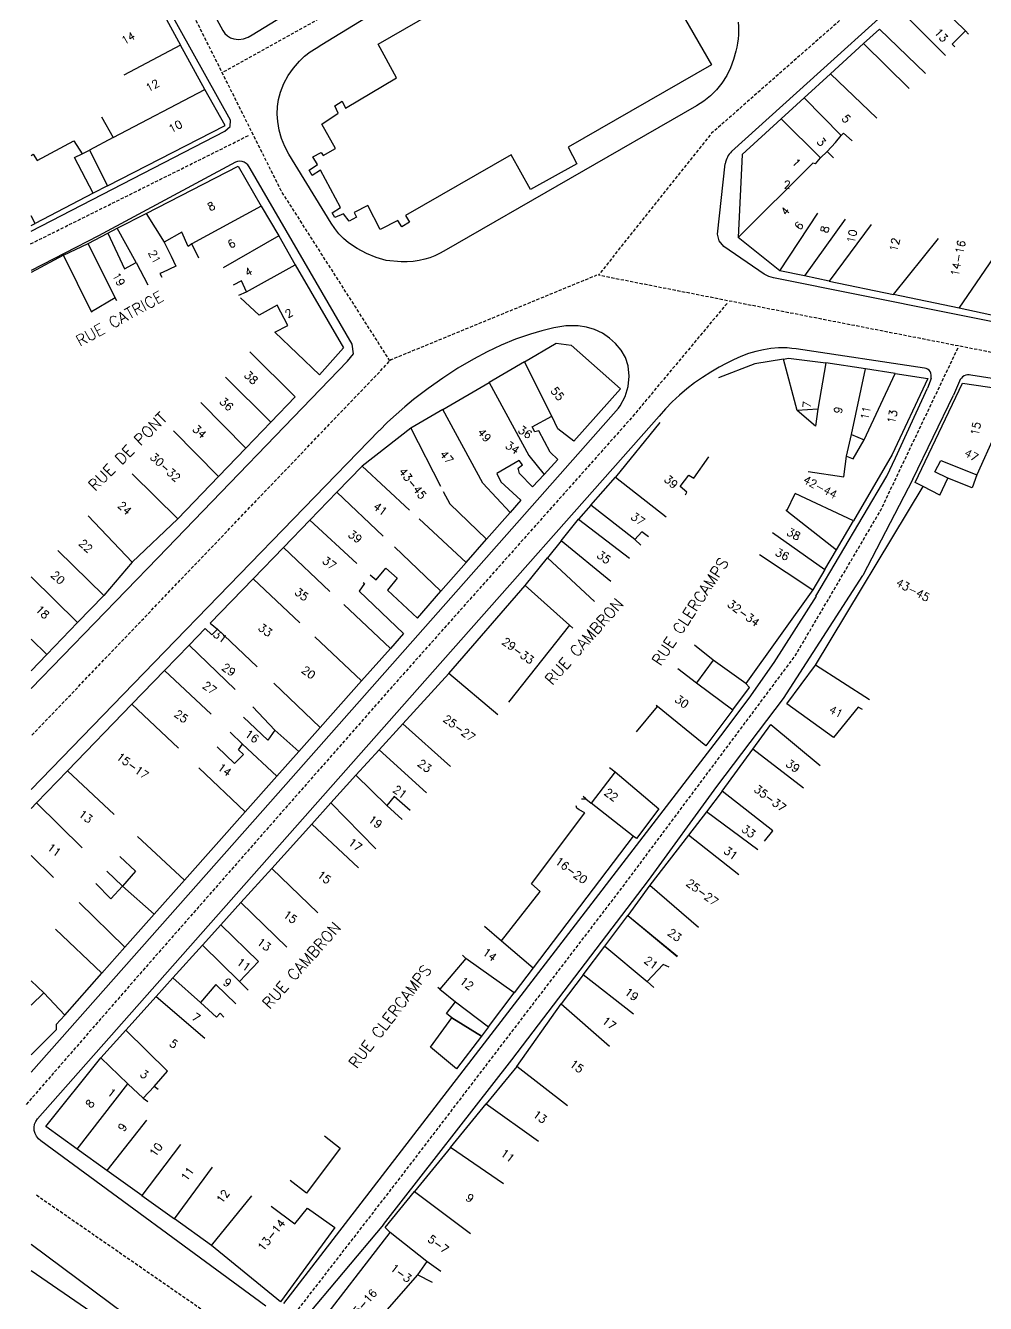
# Model space of a CAD drawing. Header units: millimetres. Extents: x 80999 to 82003, y 144000 to 145000.
# Drawn here: x 80999.1 to 81149, y 144418.9 to 144618.6 of the extents above; entities that cross this region are included whole.
import ezdxf
from ezdxf.enums import TextEntityAlignment as Align

# ---------------------------------------------------------------- set-up
doc = ezdxf.new("R2010")
doc.units = ezdxf.units.MM
doc.linetypes.add('DASHED', pattern=[0.75, 0.5, -0.25])
for name, color, linetype in [('W0001', 6, 'DASHED'), ('W0008', 7, 'CONTINUOUS'), ('W0100', 7, 'CONTINUOUS'), ('W0515', 5, 'CONTINUOUS'), ('W0989', 7, 'CONTINUOUS'), ('W0991', 7, 'CONTINUOUS')]:
    doc.layers.add(name, color=color, linetype=linetype)
doc.styles.get("Standard").update_dxf_attribs({"font": 'romans.shx', "width": 0.85})

msp = doc.modelspace()

# ---------------------------------------------------------------- linework, layer by layer
at = {"layer": 'W0001', "flags": 128}
for points in [[(81451.16, 144928.03), (81426.07, 144907.84), (81413.52, 144898.46), (81365.25, 144851.07), (81265.08, 144752.55), (81239.49, 144724.34), (81135.09, 144627.15), (81106.26, 144601.78), (81088.6, 144579.64), (81115.61, 144574.32), (81191.55, 144559.45), (81245.19, 144538.85), (81278.13, 144529.09), (81310.24, 144522.28), (81324.49, 144520.78), (81375.63, 144513.39), (81411.78, 144511.02), (81470.27, 144506.99), (81503.88, 144506.79), (81532.38, 144505.71), (81560.46, 144492.75), (81590.46, 144462.55), (81609.78, 144442.16), (81640.06, 144410.97), (81610.52, 144396.93), (81565.2, 144377.78), (81498.19, 144351.45), (81476.96, 144342.48), (81413.19, 144316.27), (81411.63, 144315.61)], [(81030.11, 144611.41), (81096.91, 144648.63), (81098.16, 144654.57), (81020.51, 144747.31), (81001.78, 144773.48)], [(81056.03, 144566.22), (81039.04, 144592.8), (81002.69, 144665.61)], [(80999.91, 144584.5), (81034.14, 144601.53)], [(81000.12, 144507.74), (81056.24, 144566.43), (81088.36, 144579.64)], [(81108.67, 144575.19), (81093.76, 144557.33), (81055.91, 144514.8), (81017.44, 144470.98), (80999.12, 144449.93)], [(81142.91, 144322.63), (81141.32, 144323.91), (81040.12, 144408.22), (81035.14, 144412.09), (81037.26, 144410.43), (81036.63, 144411.46), (81057.7, 144438.67), (81092.34, 144483.98), (81119.31, 144520.12), (81132.68, 144542.88), (81144.81, 144568.38)], [(81035.14, 144412.09), (81000.74, 144435.9)]]:
    msp.add_lwpolyline(points, dxfattribs=at)
at = {"layer": 'W0008'}
for p, q in [((81049.41, 144566.16), (81050.35, 144567.33)), ((81140.56, 144563.45), (81139.98, 144561.95)), ((81137.71, 144547.75), (81144.03, 144560.85)), ((81091.73, 144558.83), (81092, 144559.21)), ((81137.71, 144547.75), (81129.86, 144532.67)), ((81117.52, 144513.47), (81129.86, 144532.67)), ((81055.02, 144431.3), (81075.05, 144456.99)), ((81055.02, 144431.3), (81042.44, 144416.31))]:
    msp.add_line(p, q, dxfattribs=at)
for points in [[(81018.49, 144640.24), (81024.39, 144628.01), (81029.93, 144617.85), (81030.24, 144617.39), (81030.64, 144617), (81031.11, 144616.7), (81031.64, 144616.51), (81032.4, 144616.44), (81033.16, 144616.54), (81033.87, 144616.79), (81034.52, 144617.14), (81088.63, 144650.33), (81089.3, 144650.8), (81089.9, 144651.37), (81090.38, 144652.06), (81090.68, 144652.86), (81090.78, 144653.72), (81090.67, 144654.58), (81090.37, 144655.39), (81089.9, 144656.12), (81027.78, 144733.82)], [(81055.43, 144581.9), (81053.86, 144582.36), (81052.35, 144582.98), (81050.92, 144583.75), (81049.56, 144584.66), (81048.77, 144585.33), (81048.06, 144586.07), (81047.42, 144586.88), (81046.85, 144587.73), (81040.23, 144598.49), (81039.59, 144599.7), (81039.09, 144600.97), (81038.73, 144602.29), (81038.5, 144603.63), (81038.42, 144604.78), (81038.45, 144605.94), (81038.62, 144607.08), (81038.91, 144608.2), (81039.45, 144609.53), (81040.15, 144610.79), (81040.98, 144611.97), (81041.9, 144613.06), (81042.69, 144613.82), (81043.57, 144614.49), (81044.48, 144615.09), (81045.4, 144615.66), (81081.89, 144637.98)], [(81000, 144586.46), (81004.71, 144588.91), (81030.26, 144602.12), (81031.05, 144602.85), (81031.12, 144603.82), (81013.1, 144636.23), (81012.24, 144635.93)], [(81147.32, 144633.27), (81109.39, 144598.92), (81109.2, 144598.73), (81109.03, 144598.52), (81108.87, 144598.3), (81108.74, 144598.07), (81108.62, 144597.82), (81108.52, 144597.56), (81108.45, 144597.29), (81108.4, 144597.02)], [(81110.4, 144619.13), (81110.44, 144618.48), (81110.45, 144617.83), (81110.44, 144617.18), (81110.39, 144616.52), (81110.32, 144615.88), (81110.21, 144615.23), (81110.07, 144614.6), (81109.71, 144613.28), (81109.23, 144612.01), (81108.62, 144610.78), (81107.88, 144609.63), (81107.04, 144608.58), (81106.09, 144607.63), (81105.05, 144606.78), (81103.92, 144606.05), (81064.47, 144583.36), (81063.76, 144582.97), (81063.03, 144582.62), (81062.27, 144582.33), (81061.5, 144582.09), (81060.57, 144581.89), (81059.64, 144581.75), (81058.7, 144581.69), (81057.76, 144581.69), (81055.43, 144581.9)], [(81050.35, 144567.33), (81050.15, 144568.83), (81034.22, 144596.27), (81034.04, 144596.56), (81033.83, 144596.83), (81033.57, 144597.07), (81033.26, 144597.25), (81032.94, 144597.35), (81032.59, 144597.4), (81032.24, 144597.37), (81031.9, 144597.24), (81010.5, 144585.78), (81000, 144580.35)], [(81201.79, 144560.66), (81201.67, 144560.41), (81201.51, 144560.19), (81201.31, 144559.99), (81201.08, 144559.84), (81200.85, 144559.72), (81200.59, 144559.63), (81200.31, 144559.6), (81200.04, 144559.65), (81195.42, 144561.25), (81194.44, 144561.54), (81169.96, 144567.87), (81156.65, 144571.04), (81115.92, 144579.18), (81115.18, 144579.4), (81114.45, 144579.75), (81108.19, 144584.09), (81107.46, 144584.95), (81107.16, 144586.01), (81108.4, 144597.02)], [(81092, 144559.21), (81092.77, 144560.65), (81093.24, 144562.2), (81093.4, 144563.82), (81093.24, 144565.44), (81092.82, 144566.73), (81092.14, 144567.89), (81091.28, 144568.91), (81090.3, 144569.79), (81089.2, 144570.54), (81088, 144571.1), (81086.74, 144571.48), (81085.43, 144571.69), (81083.5, 144571.7), (81081.6, 144571.4), (81079.76, 144570.91), (81077.96, 144570.37), (81075.66, 144569.59), (81073.42, 144568.66), (81071.23, 144567.62), (81069.09, 144566.49), (81066.65, 144565.06), (81064.28, 144563.51), (81061.98, 144561.88), (81059.73, 144560.17), (81058.33, 144559.04), (81056.98, 144557.86), (81055.66, 144556.63), (81054.39, 144555.36)], [(81140.56, 144563.45), (81140.58, 144563.72), (81140.58, 144564), (81140.53, 144564.28), (81140.41, 144564.54), (81140.23, 144564.76), (81140.01, 144564.92), (81139.76, 144565.04), (81139.5, 144565.1), (81119.45, 144568.08), (81118.77, 144568.17), (81118.09, 144568.24), (81117.4, 144568.27), (81116.72, 144568.25), (81115.53, 144568.13), (81114.35, 144567.94), (81113.19, 144567.68), (81112.04, 144567.35), (81110.85, 144566.91), (81109.69, 144566.39), (81108.56, 144565.82), (81107.45, 144565.21), (81106.13, 144564.45), (81104.84, 144563.64), (81103.59, 144562.77), (81102.38, 144561.84), (81101.23, 144560.85), (81100.12, 144559.81), (81099.07, 144558.71), (81098.07, 144557.57)], [(81000, 144515.02), (81019.79, 144535.47), (81049.41, 144566.16)], [(81166.73, 144560.85), (81146.75, 144564.01), (81146.48, 144564.04), (81146.22, 144564.02), (81145.95, 144563.97), (81145.71, 144563.87), (81145.47, 144563.71), (81145.27, 144563.52), (81145.11, 144563.3), (81144.98, 144563.05), (81144.03, 144560.85)], [(81122.53, 144529.43), (81133.61, 144548.2), (81134.99, 144551.07), (81139.98, 144561.95)], [(81091.73, 144558.83), (81037.36, 144497.34), (81000, 144455.08)], [(81036.62, 144418.53), (81001.5, 144444.38), (81001.14, 144444.69), (81000.83, 144445.07), (81000.6, 144445.5), (81000.48, 144445.97), (81000.45, 144446.46), (81000.53, 144446.94), (81000.71, 144447.39), (81000.99, 144447.8), (81061.46, 144516.24), (81098.1, 144557.57)], [(81054.35, 144555.35), (81019.2, 144519.08), (81000, 144499.26)], [(81122.57, 144529.45), (81115.96, 144519.11), (81112.1, 144513.5), (81107.67, 144507.61), (81071.26, 144460.27), (81039.39, 144418.92)], [(81075.05, 144456.99), (81096.4, 144485.01), (81107.08, 144499.72), (81117.52, 144513.47)], [(81000, 144428.23), (81026.71, 144408.33), (81063.35, 144381.08), (81092.57, 144359.27), (81102.24, 144351.85), (81106.24, 144348.75), (81110.23, 144345.62), (81114.2, 144342.47), (81118.15, 144339.3), (81121.11, 144336.92), (81124.06, 144334.52), (81127, 144332.11), (81129.92, 144329.67), (81134, 144326.23), (81138.06, 144322.78), (81140.87, 144320.34)]]:
    msp.add_lwpolyline(points, dxfattribs=at)
at = {"layer": 'W0100'}
for p, q in [((81018.69, 144624.06), (81023.34, 144615.53)), ((81139.28, 144624.3), (81145.91, 144617.76)), ((81135.69, 144621.01), (81142.78, 144613.95)), ((81132.47, 144618.07), (81130, 144615.82)), ((81139.69, 144611.13), (81132.47, 144618.07)), ((81143.84, 144615.69), (81145.91, 144617.76)), ((81145.91, 144617.76), (81146.4, 144617.26)), ((81023.34, 144615.53), (81014.48, 144610.87)), ((81027.1, 144608.63), (81023.34, 144615.53)), ((81130, 144615.82), (81124.81, 144611.07)), ((81130, 144615.82), (81137.14, 144608.79)), ((81144.25, 144615.3), (81143.84, 144615.69)), ((81120.71, 144607.32), (81124.81, 144611.07)), ((81132.05, 144604.14), (81124.81, 144611.07)), ((81012.79, 144601.1), (81027.1, 144608.63)), ((81120.71, 144607.32), (81117.11, 144604.02)), ((81126.5, 144601.42), (81120.71, 144607.32)), ((81011, 144604.35), (81012.79, 144601.1)), ((81117.11, 144604.02), (81123.28, 144597.96)), ((81012.79, 144601.1), (81009.09, 144599.14)), ((81125.64, 144600.32), (81126.5, 144601.42)), ((81006.67, 144600.61), (81007.98, 144598.55)), ((81007.98, 144598.55), (81009.09, 144599.14)), ((81009.09, 144599.14), (81011.91, 144593.58)), ((81123.28, 144597.96), (81124.34, 144598.93)), ((81124.34, 144598.93), (81125.64, 144600.32)), ((81124.34, 144598.93), (81125.3, 144597.96)), ((81006.78, 144598.01), (81007.98, 144598.55)), ((81009.69, 144592.42), (81006.78, 144598.01)), ((81110.4, 144585.51), (81122.05, 144597.1)), ((81122.48, 144596.98), (81122.05, 144597.1)), ((81122.48, 144596.98), (81123.28, 144597.96)), ((81017.97, 144589.27), (81032.31, 144596.63)), ((81032.31, 144596.63), (81035.94, 144590.39)), ((81011.91, 144593.58), (81009.69, 144592.42)), ((81009.69, 144592.42), (81000.6, 144587.69)), ((81000.6, 144587.69), (81000, 144588.87)), ((81013.45, 144586.93), (81017.97, 144589.27)), ((81017.97, 144589.27), (81020.79, 144584.78)), ((81035.94, 144590.39), (81025.07, 144584.49)), ((81035.94, 144590.39), (81038.65, 144585.73)), ((81000, 144587.38), (81000.6, 144587.69)), ((81011.98, 144586.16), (81013.45, 144586.93)), ((81016.41, 144581.59), (81013.45, 144586.93)), ((81127.12, 144588.38), (81120.76, 144579.5)), ((81131.21, 144587.53), (81124.61, 144578.69)), ((81008.88, 144584.56), (81011.98, 144586.16)), ((81011.98, 144586.16), (81014.57, 144580.62)), ((81020.79, 144584.78), (81021.86, 144582.56)), ((81038.65, 144585.73), (81029.97, 144580.76)), ((81038.65, 144585.73), (81041.25, 144581.24)), ((81116.94, 144580.3), (81110.4, 144585.51)), ((81134.65, 144576.58), (81141.68, 144585.33)), ((81005.03, 144582.75), (81008.88, 144584.56)), ((81009.4, 144573.86), (81005.03, 144582.75)), ((81013.1, 144576.09), (81008.88, 144584.56)), ((81025.07, 144584.49), (81024.49, 144584.1)), ((81026.18, 144582.24), (81025.07, 144584.49)), ((81014.57, 144580.62), (81016.41, 144581.59)), ((81016.41, 144581.59), (81018.19, 144578.12)), ((81021.86, 144582.56), (81022.59, 144581.04)), ((81033.63, 144577), (81041.25, 144581.24)), ((81120.76, 144579.5), (81116.94, 144580.3)), ((81124.61, 144578.69), (81120.76, 144579.5)), ((81032.45, 144576.47), (81033.63, 144577)), ((81124.61, 144578.69), (81134.65, 144576.58)), ((81013.1, 144576.09), (81009.4, 144573.86)), ((81035.58, 144573.35), (81032.68, 144576.09)), ((81144.91, 144574.43), (81134.65, 144576.58)), ((81150.94, 144573.16), (81144.91, 144574.43)), ((81045, 144564.03), (81038.07, 144570.68)), ((81034.14, 144567.64), (81041.22, 144560.58)), ((81077.05, 144566.08), (81071.51, 144562.84)), ((81081.29, 144557.58), (81077.05, 144566.08)), ((81119.62, 144558.44), (81117.52, 144566.51)), ((81124.13, 144565.93), (81122.87, 144558.68)), ((81130.29, 144564.97), (81124.13, 144565.93)), ((81128.13, 144554.71), (81130.29, 144564.97)), ((81134.93, 144564.25), (81130.29, 144564.97)), ((81030.34, 144563.69), (81037.43, 144556.63)), ((81064.3, 144558.63), (81071.51, 144562.84)), ((81130.08, 144553.9), (81134.93, 144564.25)), ((81134.93, 144564.25), (81140.05, 144563.45)), ((81092.05, 144561.83), (81084.77, 144553.66)), ((81138.06, 144547.2), (81145.44, 144562.71)), ((81153.44, 144561.1), (81147.71, 144548.39)), ((81026.49, 144559.69), (81033.51, 144552.56)), ((81041.22, 144560.58), (81037.43, 144556.63)), ((81064.3, 144558.63), (81059.3, 144555.7)), ((81122.87, 144558.68), (81119.62, 144558.44)), ((81122.51, 144556), (81119.62, 144558.44)), ((81122.87, 144558.68), (81122.51, 144556)), ((81029.26, 144548.15), (81022.23, 144555.27)), ((81037.43, 144556.63), (81033.51, 144552.56)), ((81059.3, 144555.7), (81051.67, 144549.79)), ((81098.18, 144556.6), (81091.28, 144548.05)), ((81127.33, 144551.34), (81128.13, 144554.71)), ((81128.13, 144554.71), (81130.08, 144553.9)), ((81033.51, 144552.56), (81029.26, 144548.15)), ((81080.11, 144548.48), (81082.27, 144550.79)), ((81047.72, 144545.7), (81051.67, 144549.79)), ((81051.67, 144549.79), (81059.1, 144542.89)), ((81015.77, 144548.58), (81022.91, 144541.56)), ((81080.11, 144548.48), (81078.29, 144546.55)), ((81087.41, 144543.65), (81091.28, 144548.05)), ((81091.28, 144548.05), (81099.15, 144541.86)), ((81139.3, 144546.58), (81138.06, 144547.2)), ((81141.89, 144545.22), (81143.14, 144547.9)), ((81047.72, 144545.7), (81043.49, 144541.32)), ((81054.97, 144538.81), (81047.72, 144545.7)), ((81118.03, 144542.79), (81119.32, 144545.49)), ((81128.42, 144541.21), (81119.32, 144545.49)), ((81122.51, 144518.66), (81139.3, 144546.58)), ((81141.89, 144545.22), (81139.3, 144546.58)), ((81076.46, 144544.46), (81074.78, 144542.55)), ((81087.41, 144543.65), (81085.5, 144541.47)), ((81094.26, 144538.3), (81087.41, 144543.65)), ((81117.84, 144542.94), (81118.03, 144542.79)), ((81118.03, 144542.79), (81125.78, 144536.72)), ((81015.79, 144534.75), (81008.92, 144542.03)), ((81022.91, 144541.56), (81015.79, 144534.75)), ((81039.38, 144537.06), (81043.49, 144541.32)), ((81043.49, 144541.32), (81050.87, 144534.56)), ((81060.58, 144541.52), (81067.92, 144534.72)), ((81071.12, 144538.37), (81074.78, 144542.55)), ((81085.5, 144541.47), (81093.46, 144535.38)), ((81125.78, 144536.72), (81128.42, 144541.21)), ((81115.77, 144539.42), (81123.96, 144533.63)), ((81039.38, 144537.06), (81034.66, 144532.17)), ((81046.66, 144530.2), (81039.38, 144537.06)), ((81063.99, 144530.24), (81056.74, 144537.14)), ((81067.92, 144534.72), (81071.12, 144538.37)), ((81082.79, 144538.12), (81080.65, 144535.47)), ((81095.23, 144537.4), (81094.26, 144538.3)), ((81004.17, 144536.57), (81011.32, 144529.55)), ((81077.15, 144531.14), (81080.65, 144535.47)), ((81080.65, 144535.47), (81087.97, 144528.62)), ((81113.73, 144535.96), (81122.1, 144530.45)), ((81123.96, 144533.63), (81125.78, 144536.72)), ((81015.79, 144534.75), (81011.32, 144529.55)), ((81052.93, 144532.79), (81053.85, 144532.03)), ((81053.85, 144532.03), (81055.41, 144533.85)), ((81055.41, 144533.85), (81057.17, 144532.27)), ((81067.92, 144534.72), (81063.99, 144530.24)), ((81123.96, 144533.63), (81122.1, 144530.45)), ((81000, 144532.47), (81007.25, 144525.33)), ((81034.66, 144532.17), (81027.96, 144525.23)), ((81041.94, 144525.31), (81034.66, 144532.17)), ((81057.17, 144532.27), (81055.65, 144530.41)), ((81065.22, 144517.36), (81077.15, 144531.14)), ((81077.15, 144531.14), (81084.07, 144524.9)), ((81011.32, 144529.55), (81007.25, 144525.33)), ((81055.65, 144530.41), (81060.31, 144526.04)), ((81060.31, 144526.04), (81063.99, 144530.24)), ((81122.1, 144530.45), (81111.61, 144515.79)), ((81056.11, 144521.3), (81048.83, 144528.16)), ((81007.25, 144525.33), (81002.46, 144520.36)), ((81027.96, 144525.23), (81029.12, 144524.32)), ((81084.07, 144524.9), (81074.56, 144512.87)), ((81027.18, 144524.42), (81024.65, 144521.8)), ((81035.27, 144518.41), (81029.12, 144524.32)), ((81044.31, 144523.08), (81051.6, 144516.22)), ((81058.16, 144523.61), (81056.11, 144521.3)), ((81002.46, 144520.36), (81000, 144522.76)), ((81024.65, 144521.8), (81020.83, 144517.86)), ((81031.87, 144514.89), (81024.65, 144521.8)), ((81051.6, 144516.22), (81056.11, 144521.3)), ((81106.49, 144519.47), (81103.59, 144521.78)), ((81000, 144517.81), (81002.46, 144520.36)), ((81106.49, 144519.47), (81103.91, 144515.92)), ((81111.61, 144515.79), (81106.49, 144519.47)), ((81015.74, 144512.58), (81020.83, 144517.86)), ((81020.83, 144517.86), (81028.12, 144511.01)), ((81058.06, 144509.52), (81065.22, 144517.36)), ((81072.89, 144510.94), (81065.22, 144517.36)), ((81101.01, 144518.16), (81103.91, 144515.92)), ((81118, 144512.61), (81122.51, 144518.66)), ((81130.93, 144513.26), (81122.51, 144518.66)), ((81037.91, 144515.87), (81045.13, 144508.94)), ((81045.13, 144508.94), (81051.6, 144516.22)), ((81103.91, 144515.92), (81109.58, 144511.7)), ((81005.66, 144502.14), (81015.74, 144512.58)), ((81015.74, 144512.58), (81022.99, 144505.69)), ((81034.61, 144512.16), (81038.04, 144508.5)), ((81094.51, 144508.24), (81097.81, 144512.21)), ((81097.81, 144512.21), (81097.61, 144512.38)), ((81105.36, 144506.05), (81097.81, 144512.21)), ((81109.58, 144511.7), (81105.36, 144506.05)), ((81125.29, 144507.36), (81118, 144512.61)), ((81129.18, 144512.12), (81125.29, 144507.36)), ((81129.84, 144511.77), (81129.18, 144512.12)), ((81041.81, 144505.21), (81045.13, 144508.94)), ((81058.06, 144509.52), (81054.33, 144505.44)), ((81065.48, 144502.82), (81058.06, 144509.52)), ((81112.7, 144505.56), (81115.5, 144509.42)), ((81115.5, 144509.42), (81123.2, 144502.99)), ((81031.09, 144508.2), (81033.02, 144506.35)), ((81038.04, 144508.5), (81041.81, 144505.21)), ((81033.02, 144506.35), (81038.38, 144501.35)), ((81038.38, 144501.35), (81041.81, 144505.21)), ((81050.7, 144501.47), (81054.33, 144505.44)), ((81054.33, 144505.44), (81061.72, 144498.71)), ((81107.91, 144498.97), (81112.7, 144505.56)), ((81005.66, 144502.14), (81000.83, 144497.15)), ((81012.97, 144495.32), (81005.66, 144502.14)), ((81033.42, 144495.75), (81026.17, 144502.65)), ((81038.38, 144501.35), (81033.42, 144495.75)), ((81046.8, 144497.14), (81050.7, 144501.47)), ((81055.52, 144496.76), (81050.7, 144501.47)), ((81091.21, 144502), (81087.47, 144497.13)), ((81090.34, 144502.67), (81091.21, 144502)), ((81091.21, 144502), (81098, 144496.22)), ((81107.91, 144498.97), (81105.46, 144495.75)), ((81115.81, 144492.8), (81107.91, 144498.97)), ((81000.83, 144497.15), (81000, 144496.28)), ((81000.83, 144497.15), (81007.98, 144490.15)), ((81046.8, 144497.14), (81043.82, 144493.84)), ((81053.83, 144490), (81046.8, 144497.14)), ((81086.61, 144497.81), (81086.19, 144498.15)), ((81086.61, 144497.81), (81087.47, 144497.13)), ((81094.03, 144491.94), (81087.47, 144497.13)), ((81033.42, 144495.75), (81023.93, 144485.08)), ((81098, 144496.22), (81094.51, 144491.57)), ((81105.46, 144495.75), (81102.68, 144492.1)), ((81113.5, 144489.81), (81105.46, 144495.75)), ((81037.56, 144486.9), (81043.82, 144493.84)), ((81043.82, 144493.84), (81051.13, 144487.02)), ((81023.93, 144485.08), (81016.62, 144491.9)), ((81094.03, 144491.94), (81078.42, 144471.39)), ((81094.51, 144491.57), (81094.03, 144491.94)), ((81102.68, 144492.1), (81096.63, 144484.3)), ((81110.54, 144485.92), (81102.68, 144492.1)), ((81114.54, 144491.16), (81115.81, 144492.8)), ((81000, 144488.93), (81003.49, 144485.5)), ((81037.56, 144486.9), (81032.75, 144481.57)), ((81044.78, 144479.97), (81037.56, 144486.9)), ((81019.21, 144479.76), (81023.93, 144485.08)), ((81019.21, 144479.76), (81014.26, 144484.15)), ((81096.63, 144484.3), (81093.2, 144479.58)), ((81096.63, 144484.3), (81104.22, 144477.73)), ((81007.47, 144481.61), (81014.62, 144474.6)), ((81032.75, 144481.57), (81029.63, 144478.11)), ((81014.62, 144474.6), (81019.21, 144479.76)), ((81089.58, 144474.79), (81093.2, 144479.58)), ((81011.05, 144470.57), (81003.77, 144477.44)), ((81029.63, 144478.11), (81026.77, 144474.94)), ((81070.82, 144477.91), (81073.45, 144475.6)), ((81022.14, 144469.81), (81026.77, 144474.94)), ((81026.77, 144474.94), (81032.54, 144469.24)), ((81073.45, 144475.6), (81078.42, 144471.39)), ((81014.62, 144474.6), (81011.05, 144470.57)), ((81067.88, 144472.83), (81067.37, 144473.37)), ((81086.19, 144470.29), (81089.58, 144474.79)), ((81089.58, 144474.79), (81096.22, 144469.25)), ((81067.88, 144472.83), (81063.82, 144468.07)), ((81075.44, 144467.46), (81067.88, 144472.83)), ((81078.42, 144471.39), (81075.44, 144467.46)), ((81000, 144469.33), (81001.98, 144467.47)), ((81005.24, 144464.01), (81011.05, 144470.57)), ((81022.14, 144469.81), (81019.51, 144466.9)), ((81026.45, 144465.97), (81022.14, 144469.81)), ((81032.54, 144469.24), (81033.89, 144467.91)), ((81086.19, 144470.29), (81082.77, 144465.76)), ((81094.09, 144464.16), (81086.19, 144470.29)), ((81000, 144465.55), (81001.98, 144467.47)), ((81001.98, 144467.47), (81005.24, 144464.01)), ((81014.76, 144461.65), (81019.51, 144466.9)), ((81019.51, 144466.9), (81027.11, 144460.4)), ((81028.85, 144468.77), (81026.45, 144465.97)), ((81031.97, 144465.78), (81028.85, 144468.77)), ((81063.82, 144468.07), (81066.26, 144466.08)), ((81071.44, 144462.19), (81075.44, 144467.46)), ((81028.94, 144463.7), (81026.45, 144465.97)), ((81066.26, 144466.08), (81071.44, 144462.19)), ((81075.84, 144455.96), (81082.77, 144465.76)), ((81082.77, 144465.76), (81090.34, 144459.15)), ((81005.24, 144464.01), (81003.9, 144462.52)), ((81029.49, 144464.29), (81028.94, 144463.7)), ((81030.09, 144463.7), (81029.49, 144464.29)), ((81065.68, 144463.56), (81070.33, 144460.72)), ((81003.9, 144461.7), (81000, 144457.8)), ((81003.9, 144462.52), (81003.9, 144461.7)), ((81014.76, 144461.65), (81010.87, 144457.35)), ((81070.33, 144460.72), (81066.44, 144455.6)), ((81010.87, 144457.35), (81015.1, 144453.26)), ((81075.84, 144455.96), (81071.05, 144450.13)), ((81083.76, 144449.85), (81075.84, 144455.96)), ((81007.18, 144443.06), (81015.1, 144453.26)), ((81015.1, 144453.26), (81017.5, 144451.03)), ((81017.5, 144451.03), (81019.21, 144452.82)), ((81065.47, 144443.3), (81071.05, 144450.13)), ((81071.05, 144450.13), (81079.22, 144444.31)), ((81011.83, 144439.73), (81007.18, 144443.06)), ((81023.34, 144443.78), (81017.3, 144435.81)), ((81065.47, 144443.3), (81059.85, 144436.44)), ((81073.74, 144437.62), (81065.47, 144443.3)), ((81017.3, 144435.81), (81011.83, 144439.73)), ((81022.4, 144432.15), (81028.31, 144440.22)), ((81017.3, 144435.81), (81022.4, 144432.15)), ((81028.15, 144428.02), (81034.47, 144435.77)), ((81059.85, 144436.44), (81068.59, 144429.87)), ((81037.47, 144434.14), (81041.16, 144431.38)), ((81041.16, 144431.38), (81043.17, 144433.83)), ((81043.17, 144433.83), (81047.43, 144430.83)), ((81028.15, 144428.02), (81022.4, 144432.15)), ((81047.43, 144430.83), (81038.94, 144419.22)), ((81044.23, 144414.72), (81056.07, 144430.04)), ((81061.78, 144425.51), (81056.07, 144430.04)), ((81038.94, 144419.22), (81028.15, 144428.02)), ((81061.78, 144425.51), (81060.31, 144423.4)), ((81064, 144423.94), (81061.78, 144425.51)), ((81060.31, 144423.4), (81053.71, 144415.86)), ((81062.65, 144422.2), (81060.31, 144423.4))]:
    msp.add_line(p, q, dxfattribs=at)
for points in [[(81090.39, 144640), (81106.23, 144612.46), (81083.84, 144599.61), (81085.23, 144597.02), (81078, 144592.99), (81074.98, 144598.39), (81058.48, 144588.95), (81059.08, 144587.9), (81057.86, 144587.15), (81057.27, 144588.13), (81054.52, 144586.73), (81052.55, 144590.47), (81050.43, 144589.39), (81050.78, 144588.65), (81049.65, 144588.05), (81048.75, 144589.19), (81047.4, 144588.6), (81047.02, 144589.35), (81048.28, 144590.19), (81045.18, 144596.01), (81043.89, 144595.17), (81043.42, 144596.01), (81044.72, 144596.9), (81044, 144598.09), (81045.27, 144598.78), (81045.59, 144598.33), (81047.5, 144599.38), (81045.39, 144603.21), (81047.93, 144604.92), (81047.43, 144606.06), (81048.54, 144606.8), (81049.11, 144605.72), (81057.05, 144610.42), (81054.19, 144615.72), (81068.75, 144624.15)], [(81011.91, 144593.58), (81030.27, 144602.97), (81027.1, 144608.63)], [(81117.11, 144604.02), (81111.04, 144598.47), (81110.4, 144585.51)], [(81126.5, 144601.42), (81126.89, 144601.81), (81128.2, 144600.61)], [(81000, 144598.31), (81000.28, 144598.49), (81000.91, 144597.51), (81006.67, 144600.61)], [(81116.94, 144580.3), (81122.85, 144589.28)], [(81024.49, 144584.1), (81023.52, 144586.32), (81020.79, 144584.78)], [(81005.03, 144582.75), (81000, 144580.04)], [(81144.91, 144574.43), (81151.01, 144583.37)], [(81022.59, 144581.04), (81020.5, 144580.05), (81020.11, 144579.87), (81020.42, 144579.28)], [(81041.25, 144581.24), (81048.79, 144568.27), (81045, 144564.03)], [(81033.63, 144577), (81032.86, 144578.73), (81031.54, 144578.04)], [(81013.36, 144575.61), (81013.1, 144576.09)], [(81038.07, 144570.68), (81040.06, 144571.74), (81038.41, 144574.91), (81035.58, 144573.35)], [(81009.45, 144573.77), (81009.4, 144573.86)], [(81077.05, 144566.08), (81081.99, 144568.98), (81084.32, 144568.67), (81092.05, 144561.83)], [(81117.52, 144566.51), (81113.04, 144565.74), (81107.34, 144563.59)], [(81117.52, 144566.51), (81118.27, 144566.64), (81124.13, 144565.93)], [(81071.51, 144562.84), (81077.72, 144551.43), (81080.11, 144548.48)], [(81140.05, 144563.45), (81134.47, 144551.58), (81128.42, 144541.21)], [(81145.44, 144562.71), (81153.63, 144561.55), (81153.44, 144561.1)], [(81074.78, 144542.55), (81070.51, 144547.13), (81064.3, 144558.63)], [(81082.27, 144550.79), (81081.03, 144551.96), (81079.29, 144555.28), (81078.68, 144555.12), (81078.24, 144555.9), (81081.29, 144557.58)], [(81084.77, 144553.66), (81082.25, 144555.62), (81081.29, 144557.58)], [(81015.77, 144548.58), (81022.91, 144541.56), (81029.26, 144548.15), (81022.23, 144555.27)], [(81059.3, 144555.7), (81063.94, 144546.65)], [(81127.33, 144551.34), (81128.36, 144550.89), (81130.08, 144553.9)], [(81102.18, 144545.3), (81102.38, 144545.69), (81101.35, 144546.6), (81102.73, 144548.38), (81103.48, 144547.87), (81105.85, 144551.24)], [(81121.34, 144548.92), (81126.93, 144548.09), (81127.33, 144551.34)], [(81078.29, 144546.55), (81076.24, 144548.62), (81076.07, 144549.47), (81076.72, 144550), (81076.23, 144550.64), (81072.73, 144548.61), (81073.37, 144547.32), (81076.46, 144544.46)], [(81141.11, 144548.89), (81142.09, 144550.63), (81147.71, 144548.39), (81146.95, 144546.37), (81143.14, 144547.9), (81141.11, 144548.89)], [(81143.14, 144547.9), (81141.11, 144548.89), (81142.09, 144550.63), (81147.71, 144548.39)], [(81064.36, 144545.83), (81065.37, 144543.87), (81071.12, 144538.37)], [(81082.79, 144538.12), (81085.5, 144541.47), (81093.46, 144535.38)], [(81096.4, 144538.73), (81095.36, 144539.5), (81094.26, 144538.3)], [(81090.51, 144531.76), (81082.79, 144538.12)], [(81051.87, 144531.6), (81052.03, 144531.44), (81051.22, 144530.23), (81058.16, 144523.61)], [(81084.61, 144524.47), (81084.07, 144524.9)], [(81029.12, 144524.32), (81028.22, 144523.41), (81027.18, 144524.42)], [(81109.58, 144511.7), (81112.2, 144515.21), (81111.61, 144515.79)], [(81038.04, 144508.5), (81036.94, 144506.95), (81033.17, 144510.54)], [(81029.05, 144505.89), (81031.74, 144503.3), (81033.16, 144504.73), (81032.38, 144505.44), (81033.02, 144506.35)], [(81120.64, 144499.48), (81112.7, 144505.56)], [(81059.2, 144495.95), (81056.71, 144498.18), (81055.52, 144496.76)], [(81085.92, 144497.8), (81086.61, 144497.81)], [(81055.52, 144496.76), (81057.95, 144494.58)], [(81073.45, 144475.6), (81079.48, 144483.31), (81078.14, 144484.53), (81086.47, 144495.61), (81085.56, 144496.05), (81085.22, 144496.35), (81085.1, 144496.71)], [(81013.85, 144488.79), (81016.31, 144486.49), (81014.26, 144484.15)], [(81011.81, 144486.48), (81014.26, 144484.15), (81012.45, 144482.18), (81010.09, 144484.55)], [(81014.26, 144484.15), (81012.45, 144482.18), (81010.09, 144484.55)], [(81039.93, 144474.6), (81032.75, 144481.57)], [(81093.2, 144479.58), (81100.93, 144473.22)], [(81093.2, 144479.58), (81100.87, 144473.15)], [(81032.54, 144469.24), (81035.48, 144472.36), (81029.63, 144478.11)], [(81099.63, 144471.5), (81098.7, 144471.91), (81096.22, 144469.25)], [(81096.22, 144469.25), (81097.23, 144468.33)], [(81063.82, 144468.07), (81063.53, 144468.31)], [(81064.84, 144464.23), (81066.26, 144466.08), (81071.44, 144462.19), (81070.33, 144460.72), (81065.68, 144463.56), (81064.84, 144464.23)], [(81066.44, 144455.6), (81062.34, 144458.98), (81065.68, 144463.56)], [(81019.21, 144452.82), (81021.28, 144455.26), (81014.76, 144461.65)], [(81007.18, 144443.06), (81002.28, 144446.57), (81010.87, 144457.35)], [(81017.5, 144451.03), (81018.19, 144450.5)], [(81019.84, 144452.36), (81019.21, 144452.82)], [(81018.01, 144447.6), (81011.83, 144439.73)], [(81045.8, 144445.12), (81048.26, 144443.2), (81042.98, 144436.19), (81040.45, 144438.16)], [(81056.07, 144430.04), (81055.27, 144430.84), (81059.85, 144436.44)]]:
    msp.add_lwpolyline(points, dxfattribs=at)
at = {"layer": 'W0515'}
msp.add_lwpolyline([(81139.52, 144319.31), (81127.4, 144329.82), (81100.5, 144351.18), (81058.99, 144381.78), (81017.78, 144411.83), (81000, 144424.02)], dxfattribs=at)

# ---------------------------------------------------------------- texts
at = {"layer": 'W0989'}
for s, rotation, p in [('RUE CATRICE', 28.8, (81013.81, 144572.82)), ('RUE DE PONT', 45, (81015.06, 144552.06)), ('RUE CLERCAMPS', 56.5968, (81102.92, 144527.06)), ('RUE CAMBRON', 48.5667, (81086.34, 144522.37)), ('RUE CAMBRON', 48.5667, (81042.21, 144471.79)), ('RUE CLERCAMPS', 52.6476, (81056.04, 144463.79))]:
    msp.add_text(s, height=1.75, rotation=rotation, dxfattribs=at).set_placement(p, align=Align.MIDDLE)
at = {"layer": 'W0991'}
for s, rotation, p in [('14', 29.0925, (81015.14, 144616.64)), ('13', 312.3308, (81142.12, 144617.1)), ('12', 28.9039, (81018.93, 144609.22)), ('5', 312.3241, (81127.29, 144604.05)), ('10', 28.511, (81022.52, 144602.85)), ('3', 312.3202, (81123.42, 144600.43)), ('1', 312.3129, (81119.51, 144597.18)), ('2 ', 357.2397, (81118.51, 144593.71)), ('8', 29.3641, (81028.12, 144590.38)), ('4 ', 51.3105, (81118.02, 144589.96)), ('6 ', 51.3028, (81120.18, 144587.68)), ('8 ', 78.3097, (81124.03, 144587.18)), ('6', 29.5493, (81031.28, 144584.53)), ('10 ', 78.3085, (81128.27, 144586.11)), ('12 ', 78.3081, (81134.93, 144584.81)), ('14-16 ', 78.3074, (81144.85, 144582.69)), ('21', 297.6726, (81019.28, 144582.48)), ('4', 29.6091, (81033.93, 144580.15)), ('19', 297.656, (81013.69, 144578.96)), ('2', 29.7136, (81040.24, 144573.67)), ('38', 317.2669, (81034.35, 144563.59)), ('55', 309.4648, (81082.2, 144561.07)), ('36', 317.2374, (81030.5, 144559.46)), ('7', 84.9101, (81121.16, 144559.38)), ('9', 78.2743, (81126.04, 144558.52)), ('11', 78.4986, (81130.32, 144558.08)), ('13', 78.9579, (81134.49, 144557.5)), ('34', 317.2169, (81026.29, 144555.16)), ('49', 309.8016, (81070.78, 144554.61)), ('36', 326.2393, (81077.14, 144555.08)), ('15 ', 78.4812, (81147.6, 144556.04)), ('34', 326.2664, (81075.17, 144552.66)), ('30-32', 317.2003, (81020.95, 144549.58)), ('47', 309.8203, (81064.89, 144551.16)), ('47', 332.173, (81146.83, 144551.48)), ('43-45', 308.3593, (81059.58, 144547.07)), ('39', 318.982, (81099.94, 144547.31)), ('42-44', 332.2936, (81123.24, 144546.48)), ('24', 317.1779, (81014.6, 144543.22)), ('41', 323.6406, (81054.52, 144543.09)), ('37', 323.4986, (81094.76, 144541.51)), ('39', 323.6423, (81050.6, 144538.76)), ('38', 332.4388, (81119.09, 144539.16)), ('22', 317.167, (81008.54, 144537.3)), ('36', 332.452, (81117.31, 144535.99)), ('37', 323.6441, (81046.57, 144534.62)), ('35', 323.4989, (81089.45, 144535.52)), ('20', 317.1597, (81004.18, 144532.35)), ('43-45', 332.1888, (81137.71, 144530.42)), ('35', 323.6456, (81042.25, 144529.73)), ('32-34', 323.4628, (81111.26, 144526.8)), ('18', 317.1523, (81001.77, 144526.97)), ('33', 323.6474, (81036.56, 144524.15)), ('31', 323.6485, (81029.49, 144523.15)), ('29-33', 323.5022, (81076.04, 144520.93)), ('29', 323.649, (81030.86, 144517.96)), ('20', 323.6462, (81043.32, 144517.53)), ('27', 323.6499, (81027.87, 144515.12)), ('30', 323.488, (81101.62, 144512.98)), ('25', 323.6513, (81023.44, 144510.68)), ('41', 332.2016, (81125.7, 144511.41)), ('25-27', 323.5066, (81066.85, 144508.84)), ('16', 323.6491, (81034.49, 144507.55)), ('15-17', 323.6547, (81015.84, 144502.93)), ('14', 323.6507, (81030.2, 144502.33)), ('23', 323.5092, (81061.45, 144502.94)), ('39', 323.2407, (81118.97, 144502.92)), ('21', 323.5108, (81057.59, 144498.87)), ('22', 323.4998, (81090.6, 144498.42)), ('35-37', 323.2416, (81115.4, 144497.87)), ('13', 323.6591, (81008.51, 144495.03)), ('19', 323.5125, (81053.76, 144494.19)), ('33', 323.2435, (81112.05, 144492.71)), ('17', 323.5143, (81050.61, 144490.62)), ('11', 323.6634, (81003.59, 144489.81)), ('31', 323.2444, (81109.25, 144489.29)), ('16-20', 323.5068, (81084.36, 144486.61)), ('15', 323.5169, (81045.76, 144485.54)), ('25-27', 323.2459, (81104.8, 144483.19)), ('15', 323.5211, (81040.46, 144479.33)), ('23 ', 323.2473, (81100.85, 144476.25)), ('13', 323.5247, (81036.37, 144475.04)), ('14', 323.5126, (81071.61, 144473.45)), ('21 ', 323.2482, (81097.17, 144471.92)), ('11', 323.5281, (81033.19, 144471.9)), ('9', 323.5323, (81030.65, 144469.08)), ('12', 323.5152, (81068.04, 144468.95)), ('19 ', 323.2493, (81094.12, 144466.98)), ('7', 323.5373, (81025.76, 144463.64)), ('17 ', 323.2505, (81090.61, 144462.47)), ('5', 323.5429, (81022.26, 144459.51)), ('3', 323.5519, (81017.67, 144454.76)), ('15 ', 323.2522, (81085.56, 144455.74)), ('1', 323.5597, (81012.58, 144451.87)), ('8', 53.5436, (81009.18, 144450.17)), ('9', 53.6353, (81014.26, 144446.49)), ('13 ', 323.2546, (81079.8, 144447.86)), ('10', 53.6704, (81019.49, 144442.98)), ('11 ', 323.2565, (81074.75, 144441.78)), ('11', 53.6916, (81024.41, 144439.18)), ('12', 53.7126, (81029.93, 144435.67)), ('9 ', 323.259, (81068.86, 144435.15)), ('13-14', 51.1049, (81037.51, 144429.64)), ('5-7', 323.2628, (81063.58, 144428.2)), ('1-3', 323.2692, (81057.76, 144423.68)), ('15-16 ', 48.9982, (81052.07, 144419.11))]:
    msp.add_text(s, height=1.25, rotation=rotation, dxfattribs=at).set_placement(p, align=Align.MIDDLE)

doc.saveas('drawing.dxf')
